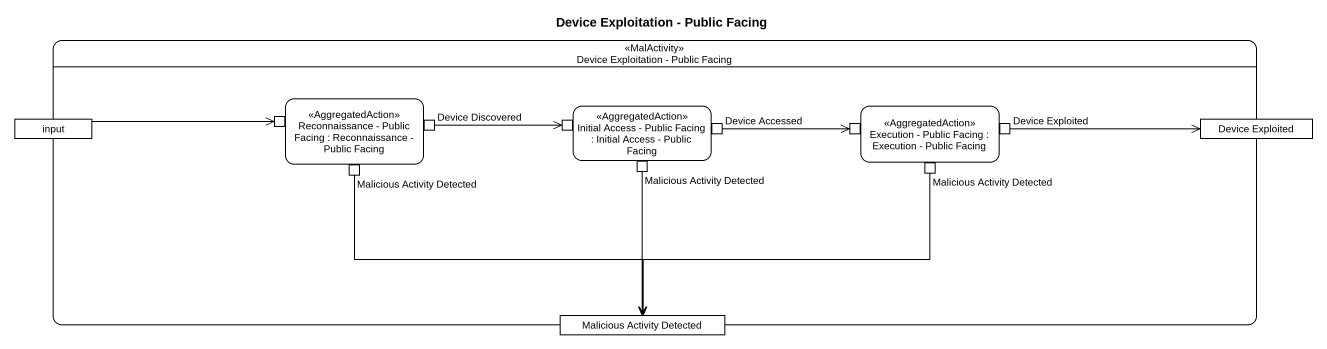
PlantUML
@startuml
title Device Exploitation - Public Facing
hide empty description
state "Device Exploitation - Public Facing" as Device_Exploitation_Public <<MalActivity>> {
  state input <<object>>
  state "Reconnaissance - Public Facing : Reconnaissance - Public Facing" as Reconnaissance_Public_Facing <<AggregatedAction>> {
    state pin1 <<inputPin>>
    state "Device Discovered" as Device_Discovered <<outputPin>>
    state "Malicious Activity Detected" as Malicious_Activity_Detected <<outputPin>>
  }
  state "Initial Access - Public Facing : Initial Access - Public Facing" as Initial_Access_Public_Facing <<AggregatedAction>> {
    state pin2 <<inputPin>>
    state "Device Accessed" as Device_Accessed <<outputPin>>
    state "Malicious Activity Detected" as Malicious_Activity_Detected_2 <<outputPin>>
  }
  state "Execution - Public Facing : Execution - Public Facing" as Execution_Public_Facing <<AggregatedAction>> {
    state pin3 <<inputPin>>
    state "Device Exploited" as Device_Exploited <<outputPin>>
    state "Malicious Activity Detected" as Malicious_Activity_Detected_3 <<outputPin>>
  }
  state "Device Exploited" as Device_Exploited_2 <<object>>
  state "Malicious Activity Detected" as Malicious_Activity_Detected_4 <<object>>
}
input -right-> pin1
Device_Discovered -right-> pin2
Device_Accessed -right-> pin3
Device_Exploited -right-> Device_Exploited_2
Malicious_Activity_Detected -right-> Malicious_Activity_Detected_4
Malicious_Activity_Detected_2 --> Malicious_Activity_Detected_4
Malicious_Activity_Detected_3 -left-> Malicious_Activity_Detected_4
@enduml
